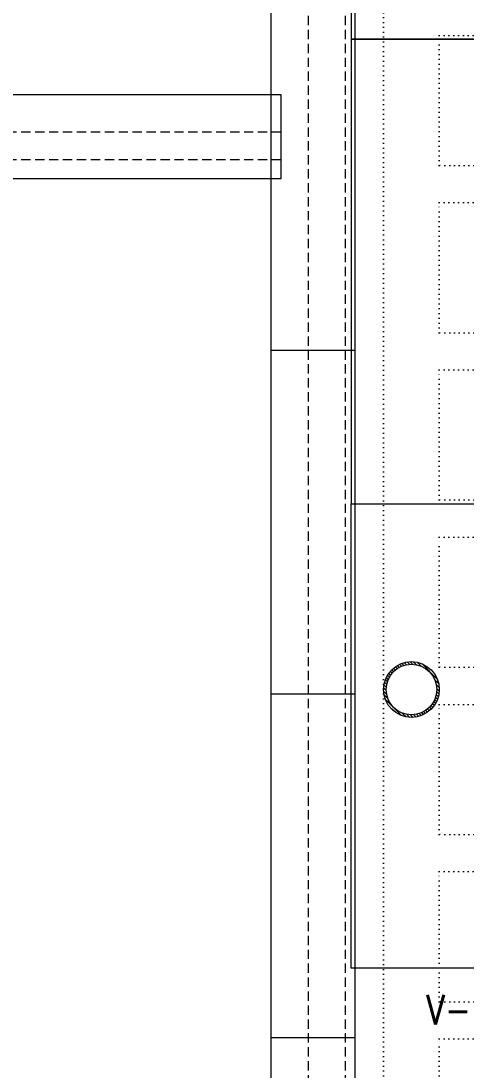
# Model space of a CAD drawing. Extents: x -1286 to 34975, y -230 to 6637.
# Drawn here: x 30556 to 30796, y 863 to 1427 of the extents above; entities that cross this region are included whole.
import ezdxf

# ---------------------------------------------------------------- set-up
doc = ezdxf.new("R2010")
doc.units = 0
doc.header["$LTSCALE"] = 20
doc.linetypes.add('DOT2', pattern=[0.125, 0, -0.125])
doc.linetypes.add('HIDDEN', pattern=[0.375, 0.25, -0.125])
doc.layers.get('0').update_dxf_attribs({"color": 9, "lineweight": 9})
for name, color, linetype, lineweight in [('06A', 9, 'Continuous', 9), ('06D', 9, 'Continuous', 9), ('10', 9, 'Continuous', 9), ('20', 9, 'DOT2', 9), ('35H', 9, 'Continuous', 9), ('E-YAZI', 7, 'Continuous', 30)]:
    doc.layers.add(name, color=color, linetype=linetype, lineweight=lineweight)
doc.styles.add('E-YAZI', font='txttw.shx')

# ---------------------------------------------------------------- blocks, each defined once
blk = doc.blocks.new('krt-harpusta1')
blk.add_lwpolyline([(16786.22, 292.5), (16786.22, 337.5), (14425.84, 337.5), (14425.84, 1327.5), (16786.19, 1327.5), (16786.19, 1372.5), (14380.84, 1372.5), (14380.84, 292.5), (16786.22, 292.5)])
at = {"layer": '06D', "linetype": 'HIDDEN'}
for points in [[(16786.19, 1352.5), (14400.84, 1352.5), (14400.84, 312.5), (16786.22, 312.5), (16786.22, 312.5)], [(16786.19, 1337.5), (14415.84, 1337.5), (14415.84, 327.5), (16786.22, 327.5)]]:
    blk.add_lwpolyline(points, dxfattribs=at)
blk = doc.blocks.new('p-kolon celik')
at = {"layer": '35H'}
h = blk.add_hatch(dxfattribs=at)
h.set_pattern_fill('ANSI31', color=256, scale=10)
h.set_pattern_definition([(45, (-10, -10), (-0.883883, 0.883883), [])])
edge = h.paths.add_edge_path()
edge.add_arc((0, 0), 15, 0, 360)
edge = h.paths.add_edge_path(flags=17)
edge.add_arc((0, 0), 13.6, 0, 360)
at = {"layer": '10'}
for radius in [15, 13.6]:
    blk.add_circle((0, 0), radius, dxfattribs=at)
blk = doc.blocks.new('catikatirevizepergole-krt')
for points in [[(0, 0), (-830, 0), (-830, 1638), (0, 1638)], [(-30, 630), (-30, 560), (-800, 560), (-800, 630)], [(-30, 540), (-30, 470), (-800, 470), (-800, 540)], [(-30, 450), (-30, 380), (-800, 380), (-800, 450)], [(-30, 360), (-30, 290), (-800, 290), (-800, 360)], [(-30, 270), (-30, 200), (-800, 200), (-800, 270)], [(-30, 180), (-30, 110), (-800, 110), (-800, 180)], [(-30, 90), (-30, 0), (-800, 0), (-800, 90)]]:
    blk.add_lwpolyline(points, close=True)

msp = doc.modelspace()

# ---------------------------------------------------------------- linework, layer by layer
at = {"layer": '06A'}
for points in [[(30690.84, 2410.5), (30690.84, 2410.5), (30735.84, 2410.5), (30735.84, 787.5), (30690.84, 787.5), (30690.84, 2410.5)], [(30735.84, 1250), (30690.84, 1250)], [(30735.84, 1065), (30690.84, 1065)], [(30735.84, 880), (30690.84, 880)]]:
    msp.add_lwpolyline(points, dxfattribs=at)
at = {"layer": '06D', "linetype": 'HIDDEN'}
for points in [[(30710.84, 787.5), (30710.84, 2410.5)], [(30730.84, 787.5), (30730.84, 2410.5)]]:
    msp.add_lwpolyline(points, dxfattribs=at)
at = {"layer": '06D'}
for points in [[(31233.84, 1417.5), (31233.84, 1667.5), (30733.84, 1667.5), (30733.84, 1417.5)], [(31233.84, 1167.5), (31233.84, 1417.5), (30733.84, 1417.5), (30733.84, 1167.5)], [(31233.84, 1167.5), (31233.84, 917.5), (30733.84, 917.5), (30733.84, 1167.5)]]:
    msp.add_lwpolyline(points, close=True, dxfattribs=at)

# ---------------------------------------------------------------- block references
at = {"rotation": 90}
msp.add_blockref('p-kolon celik', (30766.35, 1067.5), dxfattribs=at)
at = {"layer": '06D'}
msp.add_blockref('krt-harpusta1', (13910, 15), dxfattribs=at)
at = {"layer": '20'}
msp.add_blockref('catikatirevizepergole-krt', (31581.35, 789.5), dxfattribs=at)

# ---------------------------------------------------------------- texts
at = {"layer": 'E-YAZI', "color": 6, "style": 'E-YAZI', "width": 0.8}
msp.add_text('V-1K C7', height=16, dxfattribs=at).set_placement((30774.45, 887.18))

doc.saveas('drawing.dxf')
